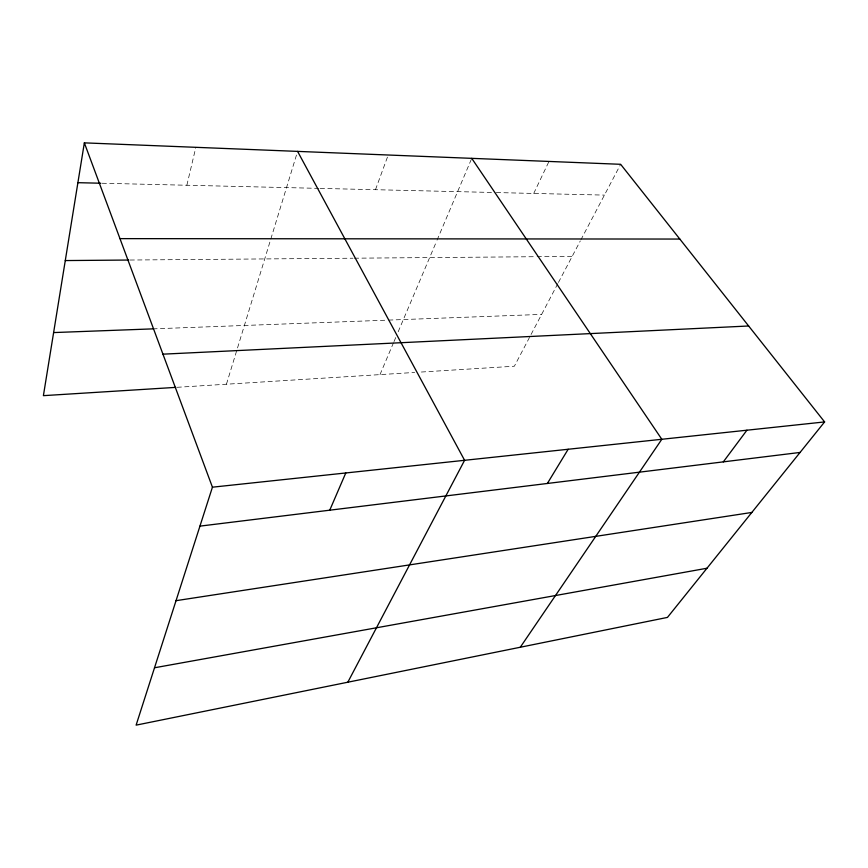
<?xml version="1.0" encoding="UTF-8"?>
<svg xmlns="http://www.w3.org/2000/svg" width="868" height="868" viewBox="0 0 868 868"><rect width="100%" height="100%" fill="white"/><g stroke="black" fill="none" stroke-linecap="round" stroke-linejoin="round"><path stroke-width="0.65" stroke-dasharray="4.34 3.25" d="M186.859 185.253L195.843 147.321M226.439 384.209L297.594 151.39M375.475 189.701L388.213 155.014M380 374.618L393.497 342.795M394.018 341.569L396.101 336.675M398.173 331.782L436.506 241.412M437.038 240.165L471.736 158.345M533.722 193.434L548.988 161.437M557.82 283.63L514.355 366.22L420.014 372.112M558.45 282.447L580.225 241.087M580.844 239.915L620.642 164.302M177.094 387.302L414.676 372.448M152.833 328.874L387.236 320.151M388.582 320.097L541.632 314.4M130.07 260.031L352.994 258.208M354.339 258.197L535.751 256.711M537.108 256.7L572.153 256.418M102.109 183.246L318.871 188.367M320.216 188.399L494.999 192.522M496.333 192.555L604.432 195.105"/><path stroke-width="1.3" d="M84.348 142.862L212.432 487.187L136.113 725.138L667.449 617.408L824.6 421.924L620.642 164.302L84.348 142.862L43.4 395.656L175.759 387.378M329.753 510.189L345.779 472.973M347.829 682.205L464.597 460.3L297.594 151.39M547.361 483.476L568.16 449.266M520.29 647.246L661.817 439.273L471.736 158.345M723.315 461.874L746.925 430.202M154.515 667.774L706.953 568.247M176.03 600.678L751.829 512.446M199.944 526.127L800.057 452.445M212.432 487.187L824.6 421.924M162.945 354.166L748.65 325.988M53.621 332.574L152.833 328.874M65.284 260.563L128.724 260.042M119.979 238.635L679.828 239.058M77.903 182.681L100.764 183.224"/></g></svg>
